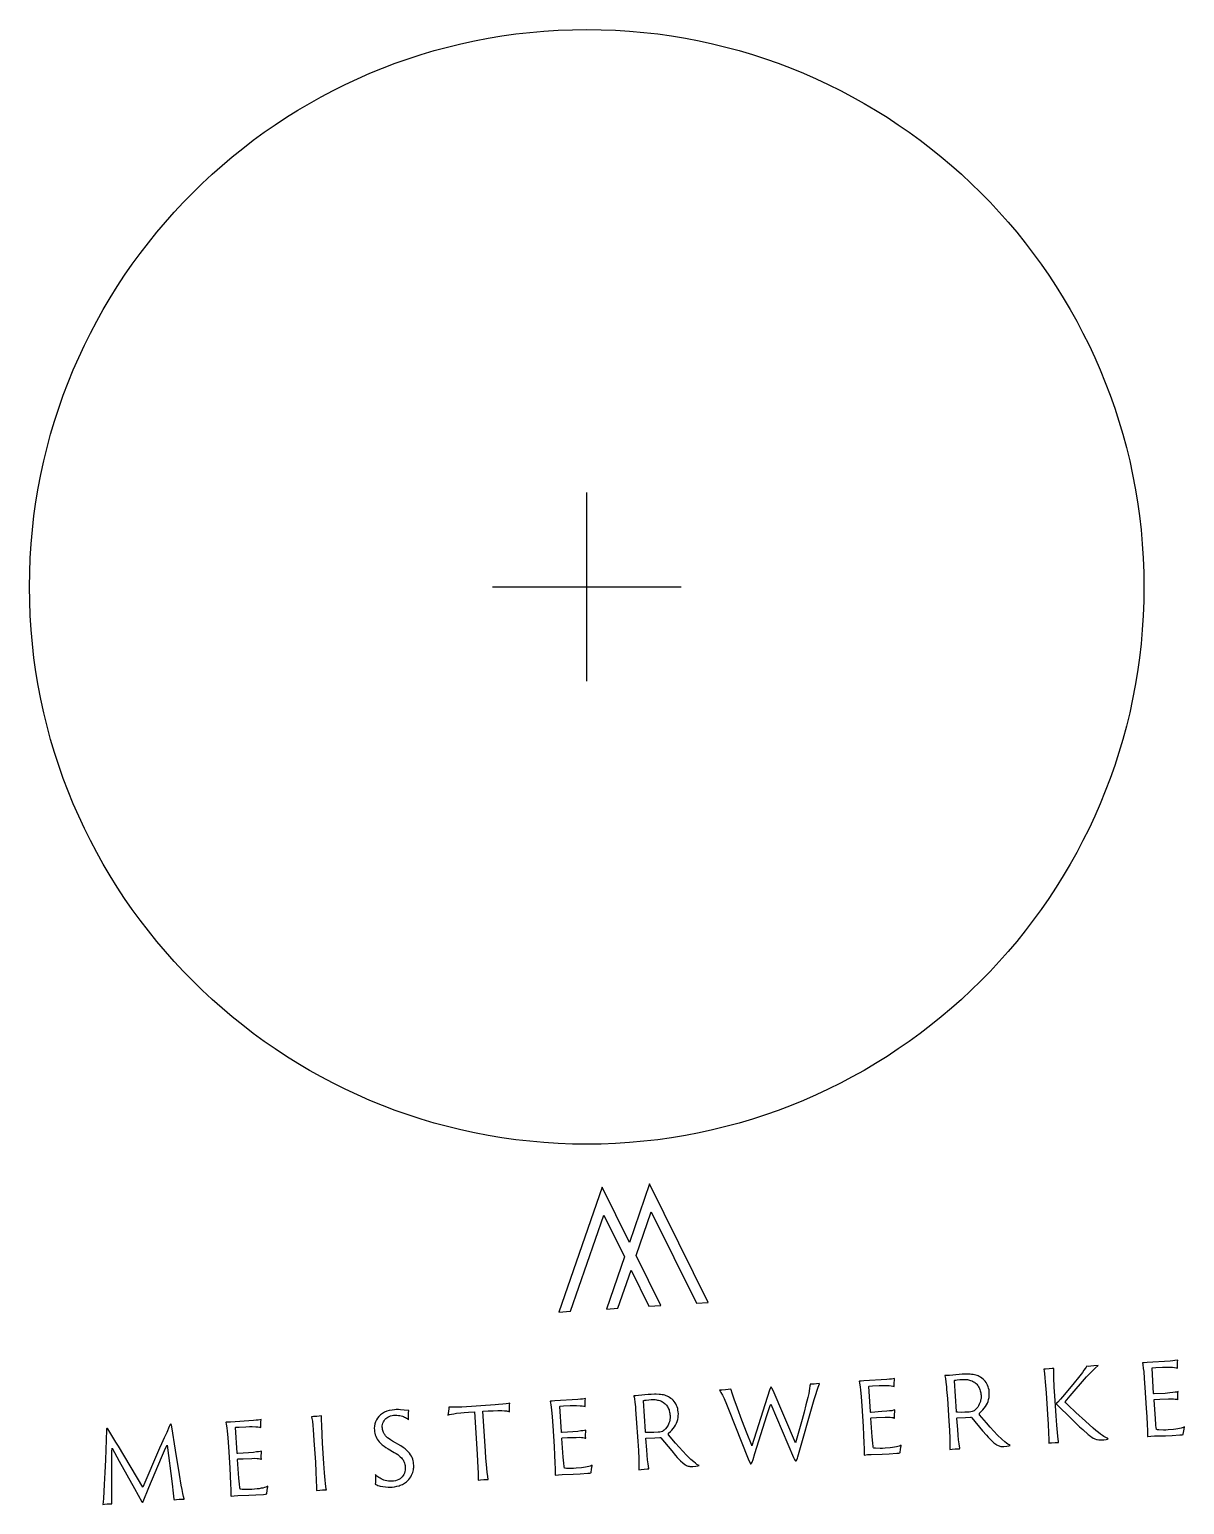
# Model space of a CAD drawing. Header units: millimetres. Extents: x 227 to 350, y 23 to 180.
import ezdxf

# ---------------------------------------------------------------- set-up
doc = ezdxf.new("R2010")
doc.units = ezdxf.units.MM
for name, color, linetype in [('LOGO', 7, 'Continuous'), ('REF_100ER_KREIS', 1, 'Continuous'), ('REF_100ER_MITTE', 1, 'Continuous')]:
    doc.layers.add(name, color=color, linetype=linetype)

msp = doc.modelspace()

# ---------------------------------------------------------------- linework, layer by layer
at = {"layer": 'LOGO'}
for points in [[(291.34, 49.78), (292.94, 54.41), (297.73, 44.74), (298.99, 44.82), (292.77, 57.38), (290.63, 51.19), (287.73, 57.05), (283.14, 43.8), (284.37, 43.88), (287.9, 54.09), (290.09, 49.65), (288.18, 44.12), (289.41, 44.2), (290.8, 48.23), (292.69, 44.41), (293.95, 44.5)], [(334.97, 32.92), (335.03, 31.9), (335.08, 30.98), (335.1, 30.28), (335.1, 29.91), (335.11, 29.9), (335.21, 29.92), (335.39, 29.94), (335.78, 29.97), (335.95, 29.98), (336.15, 29.98), (336.15, 29.98), (336.13, 30.09), (336.1, 30.32), (336.06, 30.64), (336.02, 31.03), (335.95, 31.79), (335.88, 32.79), (335.74, 34.93), (335.69, 35.82), (335.64, 36.86), (335.63, 37.42), (335.63, 37.8), (335.62, 37.83), (335.46, 37.8), (335.14, 37.77), (334.76, 37.75), (334.66, 37.74), (334.57, 37.75), (334.61, 37.54), (334.65, 37.28), (334.7, 36.82), (334.73, 36.4), (334.82, 35.22)], [(338.71, 31.33), (339.29, 30.81), (339.39, 30.73), (339.57, 30.59), (339.66, 30.53), (339.83, 30.43), (339.91, 30.39), (339.99, 30.35), (340.15, 30.3), (340.23, 30.28), (340.4, 30.25), (340.57, 30.24), (340.75, 30.24), (340.96, 30.26), (341.18, 30.3), (341.33, 30.33), (341.41, 30.37), (341.29, 30.41), (341.14, 30.48), (340.95, 30.6), (340.79, 30.71), (340.6, 30.85), (340.37, 31.02), (340.11, 31.23), (339.81, 31.49), (339, 32.22), (337.97, 33.16), (337.17, 33.92), (336.91, 34.17), (336.84, 34.27), (337.39, 34.92), (339.12, 36.92), (339.43, 37.26), (339.77, 37.61), (340.03, 37.86), (340.33, 38.13), (339.89, 38.08), (339.58, 38.06), (339.32, 38.04), (339.12, 38.05), (339.11, 38.04), (339.06, 37.95), (338.97, 37.81), (338.84, 37.62), (338.67, 37.39), (338.39, 37.02), (337.66, 36.1), (337.28, 35.64), (336.79, 35.06), (336.35, 34.56), (336.08, 34.26), (335.94, 34.12), (335.93, 34.09), (335.93, 34.06), (335.93, 34.04), (337.56, 32.43), (338.05, 31.95), (338.38, 31.64)], [(345.45, 33.6), (345.5, 32.68), (345.54, 31.88), (345.56, 31.23), (345.56, 30.61), (345.6, 30.59), (345.92, 30.63), (346.32, 30.66), (347.48, 30.69), (348.21, 30.72), (349.02, 30.77), (349.24, 30.79), (349.36, 30.81), (349.37, 30.84), (349.43, 31.2), (349.5, 31.58), (349.49, 31.62), (349.39, 31.57), (349.27, 31.53), (349.13, 31.48), (348.97, 31.45), (348.79, 31.41), (348.58, 31.38), (348.34, 31.35), (347.78, 31.31), (347.51, 31.29), (347.27, 31.29), (346.77, 31.3), (346.64, 31.31), (346.57, 31.33), (346.56, 31.34), (346.54, 31.36), (346.52, 31.41), (346.51, 31.5), (346.47, 31.85), (346.41, 32.5), (346.28, 34.47), (346.28, 34.49), (346.29, 34.51), (346.32, 34.52), (346.87, 34.55), (347.8, 34.59), (348.12, 34.59), (348.34, 34.59), (348.51, 34.57), (348.64, 34.55), (348.75, 34.51), (348.8, 34.5), (348.79, 34.67), (348.79, 34.87), (348.8, 35.18), (348.82, 35.36), (348.67, 35.32), (348.5, 35.29), (348.27, 35.26), (347.96, 35.23), (347.45, 35.18), (346.3, 35.11), (346.27, 35.11), (346.25, 35.12), (346.24, 35.14), (346.23, 35.18), (346.06, 37.86), (346.08, 37.88), (346.1, 37.89), (346.46, 37.91), (347.17, 37.95), (347.53, 37.96), (347.82, 37.96), (348.22, 37.95), (348.44, 37.93), (348.6, 37.9), (348.66, 37.88), (348.76, 37.85), (348.75, 38.07), (348.75, 38.29), (348.76, 38.48), (348.78, 38.7), (348.46, 38.65), (348.25, 38.62), (347.98, 38.6), (345.53, 38.44), (345.24, 38.43), (345.06, 38.43), (345.04, 38.38), (345.07, 38.24), (345.13, 37.8), (345.17, 37.5), (345.23, 36.75), (345.31, 35.81)], [(300.19, 35.52), (300.26, 35.41), (300.34, 35.28), (300.5, 34.97), (300.68, 34.62), (300.94, 34.02), (301.15, 33.49), (303.23, 28.22), (303.39, 27.85), (303.43, 27.77), (303.46, 27.72), (303.48, 27.71), (303.5, 27.7), (303.52, 27.71), (303.54, 27.71), (303.55, 27.73), (303.57, 27.76), (303.63, 27.88), (303.74, 28.15), (303.94, 28.79), (305.21, 32.82), (305.52, 33.8), (305.62, 34.04), (308.03, 28.37), (308.14, 28.17), (308.21, 28.06), (308.25, 28.02), (308.26, 28.01), (308.28, 28.01), (308.31, 28.03), (308.34, 28.07), (308.37, 28.14), (308.44, 28.3), (308.49, 28.46), (310.22, 34.53), (310.39, 35.07), (310.53, 35.51), (310.65, 35.84), (310.79, 36.19), (310.77, 36.22), (310.48, 36.17), (310.21, 36.15), (309.98, 36.14), (309.81, 36.14), (309.79, 36.09), (309.77, 35.97), (309.74, 35.7), (309.64, 35.18), (309.55, 34.75), (309.35, 33.95), (309.16, 33.2), (308.94, 32.4), (308.25, 29.92), (305.86, 35.49), (305.74, 35.72), (305.68, 35.8), (305.65, 35.83), (305.64, 35.83), (305.62, 35.82), (305.59, 35.78), (305.48, 35.52), (303.62, 29.62), (303.56, 29.74), (303.12, 30.87), (302.55, 32.35), (302.08, 33.59), (301.74, 34.57), (301.53, 35.2), (301.43, 35.55), (301.4, 35.61), (301.1, 35.57), (300.81, 35.54), (300.44, 35.52)], [(315.41, 31.65), (315.47, 30.74), (315.5, 29.93), (315.52, 29.28), (315.52, 28.66), (315.56, 28.64), (315.88, 28.68), (316.28, 28.71), (317.44, 28.74), (318.17, 28.77), (318.98, 28.82), (319.2, 28.84), (319.32, 28.86), (319.34, 28.9), (319.39, 29.25), (319.46, 29.63), (319.45, 29.67), (319.35, 29.62), (319.23, 29.58), (319.09, 29.54), (318.94, 29.5), (318.75, 29.46), (318.54, 29.43), (318.3, 29.4), (317.74, 29.36), (317.47, 29.34), (317.23, 29.34), (316.73, 29.35), (316.61, 29.36), (316.54, 29.38), (316.52, 29.39), (316.5, 29.41), (316.49, 29.47), (316.47, 29.56), (316.43, 29.9), (316.38, 30.55), (316.24, 32.53), (316.24, 32.54), (316.25, 32.56), (316.28, 32.57), (316.83, 32.6), (317.76, 32.64), (318.08, 32.65), (318.3, 32.64), (318.47, 32.62), (318.61, 32.6), (318.72, 32.56), (318.76, 32.56), (318.75, 32.72), (318.75, 32.92), (318.77, 33.24), (318.79, 33.42), (318.63, 33.38), (318.46, 33.34), (318.23, 33.31), (317.92, 33.28), (317.41, 33.24), (316.26, 33.16), (316.23, 33.16), (316.21, 33.17), (316.2, 33.19), (316.2, 33.24), (316.03, 35.91), (316.04, 35.93), (316.06, 35.94), (316.42, 35.97), (317.13, 36), (317.5, 36.01), (317.78, 36.01), (318.18, 36), (318.4, 35.98), (318.56, 35.95), (318.62, 35.94), (318.72, 35.9), (318.71, 36.12), (318.72, 36.34), (318.73, 36.53), (318.75, 36.75), (318.42, 36.7), (318.21, 36.67), (317.94, 36.65), (315.5, 36.49), (315.2, 36.48), (315.02, 36.48), (315.01, 36.44), (315.03, 36.29), (315.1, 35.85), (315.13, 35.55), (315.2, 34.81), (315.27, 33.86)], [(324.5, 32.24), (324.56, 31.26), (324.6, 30.38), (324.61, 29.68), (324.6, 29.35), (324.6, 29.23), (324.62, 29.22), (324.86, 29.26), (325.19, 29.29), (325.49, 29.3), (325.65, 29.3), (325.66, 29.35), (325.59, 29.83), (325.54, 30.26), (325.49, 30.76), (325.45, 31.33), (325.36, 32.52), (325.37, 32.56), (325.37, 32.56), (325.39, 32.57), (326.29, 32.61), (326.82, 32.65), (326.86, 32.65), (326.9, 32.64), (326.95, 32.59), (328.09, 31.21), (328.49, 30.74), (328.68, 30.53), (328.87, 30.34), (329.03, 30.17), (329.28, 29.94), (329.48, 29.79), (329.57, 29.73), (329.66, 29.68), (329.75, 29.64), (329.84, 29.6), (329.93, 29.58), (330.02, 29.56), (330.12, 29.56), (330.23, 29.55), (330.33, 29.56), (330.65, 29.59), (330.87, 29.62), (331, 29.66), (330.9, 29.71), (330.76, 29.79), (330.61, 29.9), (330.43, 30.04), (330.13, 30.31), (329.66, 30.76), (329.27, 31.17), (328.89, 31.6), (328.5, 32.04), (327.76, 32.91), (327.77, 33.09), (327.95, 33.25), (328.12, 33.42), (328.26, 33.59), (328.39, 33.77), (328.5, 33.95), (328.59, 34.14), (328.67, 34.33), (328.73, 34.53), (328.77, 34.73), (328.8, 34.94), (328.8, 35.16), (328.79, 35.37), (328.77, 35.55), (328.73, 35.72), (328.68, 35.88), (328.61, 36.04), (328.54, 36.19), (328.45, 36.33), (328.35, 36.46), (328.24, 36.58), (328.13, 36.69), (328.01, 36.79), (327.88, 36.88), (327.74, 36.96), (327.62, 37.02), (327.5, 37.07), (327.36, 37.11), (327.22, 37.14), (327.07, 37.17), (326.92, 37.19), (326.76, 37.21), (326.44, 37.22), (326.27, 37.22), (325.92, 37.21), (325.59, 37.18), (324.56, 37.08), (324.29, 37.07), (324.08, 37.07), (324.08, 37.02), (324.11, 36.9), (324.14, 36.75), (324.2, 36.36), (324.25, 35.88), (324.27, 35.6), (324.35, 34.65)], [(325.31, 33.27), (325.1, 36.52), (325.11, 36.54), (325.13, 36.56), (325.16, 36.57), (325.25, 36.59), (325.38, 36.61), (325.68, 36.64), (325.93, 36.66), (326.07, 36.66), (326.21, 36.66), (326.34, 36.65), (326.47, 36.63), (326.59, 36.61), (326.71, 36.58), (326.82, 36.55), (326.93, 36.51), (327.03, 36.46), (327.13, 36.41), (327.22, 36.35), (327.31, 36.29), (327.39, 36.22), (327.47, 36.14), (327.54, 36.06), (327.61, 35.97), (327.66, 35.88), (327.72, 35.78), (327.77, 35.68), (327.81, 35.57), (327.84, 35.46), (327.87, 35.34), (327.89, 35.22), (327.91, 35.09), (327.92, 34.97), (327.92, 34.79), (327.92, 34.71), (327.9, 34.54), (327.88, 34.46), (327.85, 34.31), (327.8, 34.17), (327.74, 34.03), (327.64, 33.84), (327.57, 33.72), (327.44, 33.56), (327.3, 33.42), (327.19, 33.33), (327.1, 33.28), (326.97, 33.24), (326.84, 33.21), (326.65, 33.19), (326.21, 33.17), (325.81, 33.16), (325.45, 33.17), (325.35, 33.18), (325.33, 33.2), (325.32, 33.22)], [(282.64, 29.53), (282.69, 28.61), (282.73, 27.81), (282.75, 27.16), (282.75, 26.53), (282.79, 26.52), (283.11, 26.55), (283.5, 26.58), (284.67, 26.62), (285.4, 26.65), (286.21, 26.7), (286.43, 26.72), (286.55, 26.74), (286.56, 26.77), (286.62, 27.13), (286.69, 27.51), (286.68, 27.55), (286.57, 27.5), (286.46, 27.45), (286.32, 27.41), (286.16, 27.37), (285.98, 27.34), (285.77, 27.31), (285.53, 27.28), (284.97, 27.23), (284.7, 27.22), (284.46, 27.21), (283.96, 27.22), (283.83, 27.24), (283.76, 27.26), (283.75, 27.27), (283.73, 27.29), (283.71, 27.34), (283.7, 27.43), (283.66, 27.78), (283.6, 28.42), (283.47, 30.4), (283.47, 30.41), (283.48, 30.43), (283.5, 30.45), (284.05, 30.48), (284.99, 30.51), (285.31, 30.52), (285.53, 30.51), (285.7, 30.5), (285.83, 30.47), (285.94, 30.44), (285.99, 30.43), (285.98, 30.6), (285.98, 30.8), (285.99, 31.11), (286.01, 31.29), (285.86, 31.25), (285.69, 31.22), (285.46, 31.19), (285.15, 31.15), (284.64, 31.11), (283.49, 31.03), (283.46, 31.03), (283.44, 31.04), (283.43, 31.07), (283.42, 31.11), (283.25, 33.79), (283.27, 33.81), (283.29, 33.82), (283.65, 33.84), (284.36, 33.88), (284.72, 33.89), (285.01, 33.89), (285.41, 33.87), (285.63, 33.85), (285.78, 33.83), (285.85, 33.81), (285.95, 33.77), (285.94, 34), (285.94, 34.21), (285.95, 34.41), (285.97, 34.62), (285.65, 34.57), (285.44, 34.55), (285.17, 34.53), (282.72, 34.37), (282.43, 34.35), (282.25, 34.35), (282.23, 34.31), (282.26, 34.17), (282.29, 33.97), (282.32, 33.72), (282.39, 33.08), (282.42, 32.68), (282.49, 31.74)], [(291.52, 30.1), (291.58, 29.12), (291.61, 28.24), (291.63, 27.54), (291.63, 27.36), (291.61, 27.1), (291.64, 27.08), (291.87, 27.12), (292.21, 27.15), (292.51, 27.16), (292.67, 27.16), (292.67, 27.21), (292.61, 27.69), (292.56, 28.12), (292.51, 28.62), (292.46, 29.19), (292.38, 30.38), (292.38, 30.42), (292.39, 30.42), (292.41, 30.43), (293.31, 30.47), (293.84, 30.51), (293.88, 30.51), (293.91, 30.5), (293.97, 30.45), (295.11, 29.07), (295.51, 28.6), (295.7, 28.39), (295.88, 28.2), (296.05, 28.03), (296.3, 27.8), (296.5, 27.65), (296.59, 27.59), (296.68, 27.54), (296.77, 27.5), (296.86, 27.46), (296.95, 27.44), (297.04, 27.42), (297.14, 27.42), (297.25, 27.41), (297.35, 27.42), (297.67, 27.45), (297.89, 27.48), (298.02, 27.52), (297.91, 27.57), (297.78, 27.65), (297.63, 27.76), (297.45, 27.9), (297.15, 28.17), (296.68, 28.63), (296.29, 29.03), (295.9, 29.46), (295.52, 29.9), (294.77, 30.77), (294.79, 30.95), (294.97, 31.12), (295.13, 31.28), (295.28, 31.45), (295.41, 31.63), (295.52, 31.81), (295.61, 32), (295.69, 32.19), (295.75, 32.39), (295.79, 32.6), (295.81, 32.81), (295.82, 33.02), (295.81, 33.23), (295.78, 33.41), (295.75, 33.58), (295.69, 33.74), (295.63, 33.9), (295.55, 34.05), (295.47, 34.19), (295.37, 34.32), (295.26, 34.44), (295.15, 34.55), (295.02, 34.65), (294.89, 34.75), (294.76, 34.82), (294.64, 34.88), (294.51, 34.93), (294.38, 34.97), (294.24, 35.01), (294.09, 35.03), (293.94, 35.06), (293.78, 35.07), (293.45, 35.09), (293.29, 35.09), (292.94, 35.07), (292.61, 35.04), (291.58, 34.94), (291.31, 34.93), (291.1, 34.93), (291.1, 34.88), (291.13, 34.76), (291.16, 34.61), (291.21, 34.23), (291.27, 33.74), (291.29, 33.46), (291.36, 32.51)], [(292.33, 31.13), (292.12, 34.38), (292.13, 34.41), (292.15, 34.42), (292.18, 34.43), (292.27, 34.45), (292.4, 34.47), (292.7, 34.5), (292.95, 34.52), (293.09, 34.52), (293.23, 34.52), (293.36, 34.51), (293.49, 34.5), (293.61, 34.47), (293.73, 34.45), (293.84, 34.41), (293.95, 34.37), (294.05, 34.32), (294.15, 34.27), (294.24, 34.21), (294.33, 34.15), (294.41, 34.08), (294.49, 34), (294.56, 33.92), (294.62, 33.83), (294.68, 33.74), (294.74, 33.64), (294.78, 33.54), (294.83, 33.43), (294.86, 33.32), (294.89, 33.2), (294.91, 33.08), (294.93, 32.95), (294.94, 32.83), (294.94, 32.74), (294.94, 32.57), (294.92, 32.41), (294.9, 32.33), (294.87, 32.17), (294.82, 32.03), (294.73, 31.82), (294.66, 31.7), (294.58, 31.58), (294.46, 31.42), (294.32, 31.28), (294.21, 31.19), (294.12, 31.14), (293.99, 31.1), (293.86, 31.07), (293.67, 31.06), (293.23, 31.03), (292.82, 31.02), (292.47, 31.03), (292.37, 31.04), (292.35, 31.06), (292.34, 31.09)], [(263.67, 25.55), (263.75, 25.5), (263.84, 25.46), (263.95, 25.41), (264.07, 25.38), (264.19, 25.34), (264.46, 25.29), (264.75, 25.25), (265.05, 25.23), (265.35, 25.23), (265.48, 25.24), (265.72, 25.27), (265.96, 25.32), (266.2, 25.38), (266.32, 25.43), (266.55, 25.52), (266.66, 25.58), (266.76, 25.64), (266.87, 25.71), (266.97, 25.79), (267.11, 25.92), (267.24, 26.05), (267.35, 26.19), (267.45, 26.34), (267.52, 26.49), (267.59, 26.64), (267.64, 26.78), (267.69, 26.93), (267.72, 27.07), (267.74, 27.21), (267.75, 27.33), (267.76, 27.46), (267.75, 27.57), (267.74, 27.71), (267.72, 27.88), (267.69, 28.04), (267.65, 28.2), (267.59, 28.36), (267.52, 28.52), (267.42, 28.67), (267.31, 28.82), (267.17, 28.98), (267.01, 29.13), (266.83, 29.29), (266.62, 29.44), (266.37, 29.6), (265.49, 30.12), (265.3, 30.24), (265.13, 30.36), (264.98, 30.47), (264.86, 30.58), (264.76, 30.69), (264.67, 30.8), (264.6, 30.9), (264.54, 31.01), (264.5, 31.12), (264.47, 31.23), (264.45, 31.35), (264.43, 31.47), (264.42, 31.6), (264.42, 31.75), (264.44, 31.89), (264.48, 32.03), (264.53, 32.16), (264.6, 32.28), (264.68, 32.39), (264.78, 32.5), (264.89, 32.59), (265.01, 32.67), (265.14, 32.73), (265.29, 32.79), (265.45, 32.83), (265.61, 32.85), (265.79, 32.86), (265.97, 32.86), (266.13, 32.84), (266.29, 32.82), (266.43, 32.79), (266.56, 32.75), (266.67, 32.71), (266.78, 32.66), (266.88, 32.61), (266.97, 32.55), (267.05, 32.5), (267.17, 32.39), (267.21, 32.36), (267.21, 32.53), (267.2, 32.81), (267.21, 33.14), (267.23, 33.34), (267.22, 33.35), (266.74, 33.4), (266.36, 33.44), (266.13, 33.45), (265.89, 33.45), (265.71, 33.44), (265.45, 33.41), (265.16, 33.36), (264.89, 33.28), (264.65, 33.17), (264.43, 33.05), (264.23, 32.9), (264.06, 32.74), (263.92, 32.55), (263.8, 32.36), (263.7, 32.15), (263.63, 31.93), (263.59, 31.71), (263.57, 31.47), (263.58, 31.26), (263.6, 31.1), (263.63, 30.94), (263.67, 30.78), (263.72, 30.63), (263.79, 30.47), (263.88, 30.32), (263.98, 30.17), (264.1, 30.02), (264.25, 29.87), (264.41, 29.73), (264.6, 29.58), (264.81, 29.43), (265.05, 29.29), (265.69, 28.91), (265.88, 28.79), (266.05, 28.68), (266.2, 28.57), (266.33, 28.46), (266.44, 28.35), (266.54, 28.24), (266.62, 28.12), (266.68, 28.01), (266.74, 27.89), (266.78, 27.77), (266.81, 27.65), (266.83, 27.52), (266.85, 27.38), (266.85, 27.21), (266.84, 27.04), (266.82, 26.88), (266.77, 26.73), (266.71, 26.58), (266.64, 26.45), (266.54, 26.33), (266.43, 26.21), (266.31, 26.12), (266.16, 26.03), (266, 25.96), (265.82, 25.91), (265.62, 25.88), (265.42, 25.86), (265.24, 25.86), (265.07, 25.88), (264.9, 25.9), (264.74, 25.94), (264.59, 25.98), (264.44, 26.04), (264.31, 26.1), (264.18, 26.17), (264.06, 26.24), (263.95, 26.32), (263.85, 26.4), (263.76, 26.48), (263.69, 26.57), (263.69, 26.35), (263.69, 26.08), (263.68, 25.74)], [(271.38, 32.86), (271.54, 32.92), (271.75, 32.97), (272, 33.01), (272.29, 33.06), (272.76, 33.11), (273.1, 33.15), (273.55, 33.18), (274.19, 33.23), (274.48, 28.74), (274.53, 28), (274.56, 27.32), (274.58, 26.73), (274.59, 26.27), (274.58, 25.97), (274.83, 26.01), (275.17, 26.04), (275.45, 26.06), (275.55, 26.06), (275.64, 26.05), (275.6, 26.35), (275.55, 26.82), (275.47, 27.62), (275.41, 28.32), (275.36, 29.05), (275.09, 33.29), (275.63, 33.32), (276.17, 33.34), (276.67, 33.35), (277.09, 33.35), (277.37, 33.34), (277.58, 33.32), (277.69, 33.3), (277.79, 33.28), (277.9, 33.23), (277.9, 33.47), (277.91, 33.71), (277.92, 33.94), (277.95, 34.14), (277.79, 34.1), (277.54, 34.06), (277.22, 34.03), (276.75, 33.98), (276.4, 33.96), (272.86, 33.73), (272.44, 33.71), (272.01, 33.7), (271.71, 33.71), (271.49, 33.73), (271.47, 33.53), (271.44, 33.28), (271.41, 33.04)], [(234.79, 23.39), (234.97, 23.43), (235.24, 23.45), (235.55, 23.47), (235.73, 23.46), (235.72, 24.8), (235.74, 28.96), (235.76, 29.38), (236.51, 28), (238.15, 25.1), (238.93, 23.69), (238.97, 23.64), (238.98, 23.63), (239, 23.63), (239.01, 23.63), (239.03, 23.64), (239.04, 23.66), (239.07, 23.72), (239.67, 25.2), (241, 28.36), (241.42, 29.37), (241.6, 29.68), (242.13, 25.57), (242.25, 24.61), (242.32, 23.97), (242.34, 23.88), (242.58, 23.92), (242.88, 23.95), (243.23, 23.97), (243.39, 23.96), (243.39, 24.01), (243.33, 24.24), (243.26, 24.56), (243.19, 24.97), (243.1, 25.45), (242.91, 26.57), (242.49, 29.14), (242.1, 31.62), (242.06, 31.81), (242.04, 31.86), (242.02, 31.9), (242, 31.9), (241.98, 31.9), (241.96, 31.89), (241.93, 31.86), (241.89, 31.79), (241.82, 31.67), (241.55, 31.02), (241.3, 30.46), (241.01, 29.82), (240.79, 29.36), (239.03, 25.24), (239.01, 25.23), (236.43, 29.58), (236.16, 30.01), (235.42, 31.23), (235.3, 31.4), (235.26, 31.45), (235.23, 31.46), (235.22, 31.46), (235.2, 31.45), (235.18, 31.4), (235.17, 31.31), (235.05, 28.14), (234.99, 26.78), (234.93, 25.52), (234.85, 24.03), (234.82, 23.69)], [(248.24, 27.29), (248.29, 26.38), (248.33, 25.58), (248.35, 24.93), (248.35, 24.3), (248.39, 24.29), (248.71, 24.32), (249.11, 24.35), (250.27, 24.38), (251, 24.42), (251.81, 24.47), (252.03, 24.49), (252.15, 24.51), (252.16, 24.54), (252.22, 24.9), (252.29, 25.28), (252.28, 25.32), (252.18, 25.27), (252.06, 25.22), (251.92, 25.18), (251.76, 25.14), (251.58, 25.11), (251.37, 25.07), (251.13, 25.05), (250.57, 25), (250.3, 24.99), (250.06, 24.98), (249.56, 24.99), (249.43, 25.01), (249.36, 25.03), (249.35, 25.03), (249.33, 25.06), (249.32, 25.11), (249.3, 25.2), (249.26, 25.55), (249.2, 26.19), (249.07, 28.17), (249.07, 28.18), (249.08, 28.2), (249.11, 28.22), (249.66, 28.24), (250.59, 28.28), (250.91, 28.29), (251.13, 28.28), (251.3, 28.26), (251.43, 28.24), (251.54, 28.21), (251.59, 28.2), (251.58, 28.37), (251.58, 28.57), (251.59, 28.88), (251.61, 29.06), (251.46, 29.02), (251.29, 28.99), (251.06, 28.96), (250.75, 28.92), (250.24, 28.88), (249.09, 28.8), (249.06, 28.8), (249.04, 28.81), (249.03, 28.84), (249.03, 28.88), (248.85, 31.56), (248.87, 31.58), (248.89, 31.59), (249.25, 31.61), (249.96, 31.64), (250.33, 31.65), (250.61, 31.66), (251.01, 31.64), (251.23, 31.62), (251.39, 31.6), (251.45, 31.58), (251.55, 31.54), (251.54, 31.77), (251.54, 31.98), (251.55, 32.17), (251.57, 32.39), (251.25, 32.34), (251.04, 32.32), (250.77, 32.29), (248.33, 32.14), (248.03, 32.12), (247.85, 32.12), (247.83, 32.08), (247.86, 31.94), (247.92, 31.49), (247.96, 31.2), (248.03, 30.45), (248.1, 29.51)], [(257.32, 27.88), (257.38, 26.86), (257.42, 25.95), (257.45, 25.24), (257.44, 24.87), (257.45, 24.86), (257.79, 24.91), (258.08, 24.93), (258.28, 24.94), (258.49, 24.94), (258.5, 24.95), (258.48, 25.05), (258.44, 25.29), (258.41, 25.61), (258.37, 25.99), (258.3, 26.75), (258.23, 27.75), (258.09, 29.89), (258.04, 30.78), (257.99, 31.82), (257.98, 32.38), (257.97, 32.79), (257.72, 32.76), (257.49, 32.73), (257.13, 32.71), (256.92, 32.7), (256.96, 32.5), (257, 32.24), (257.05, 31.78), (257.08, 31.36), (257.17, 30.18)]]:
    msp.add_lwpolyline(points, close=True, dxfattribs=at)
at = {"layer": 'REF_100ER_KREIS'}
msp.add_circle((286.1, 120.7), 59.1, dxfattribs=at)
at = {"layer": 'REF_100ER_MITTE'}
for p, q in [((286.1, 110.7), (286.1, 130.7)), ((276.1, 120.7), (296.1, 120.7))]:
    msp.add_line(p, q, dxfattribs=at)

doc.saveas('drawing.dxf')
